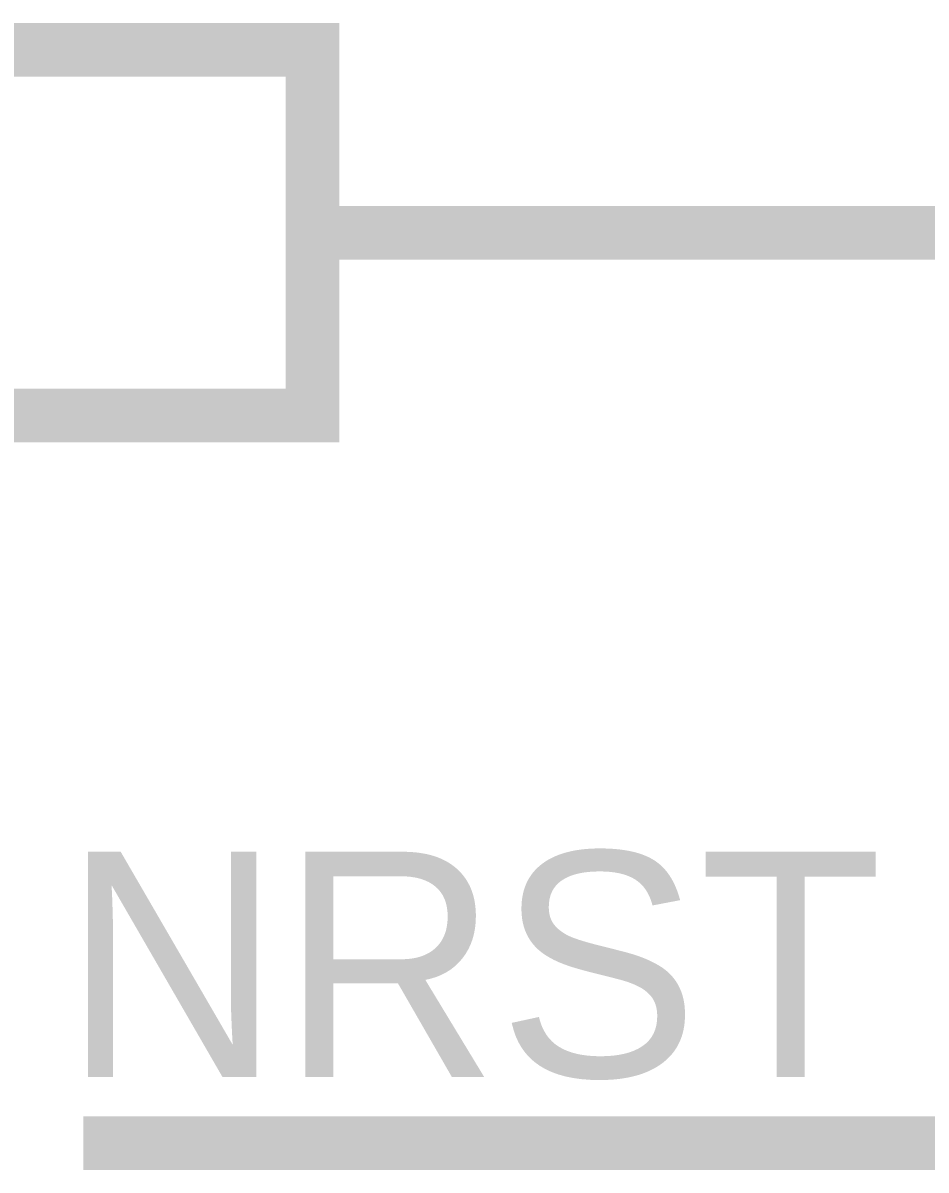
# Model space of a CAD drawing. Header units: inches. Extents: x 0 to 17, y 0 to 11.7.
# Drawn here: x 2.5874 to 2.7857, y 6.394 to 6.6458 of the extents above; entities that cross this region are included whole.
import ezdxf

# ---------------------------------------------------------------- set-up
doc = ezdxf.new("R2010")
doc.units = ezdxf.units.IN
doc.header["$MEASUREMENT"] = 0
doc.layers.add('Sheet', color=255, linetype='Continuous')

msp = doc.modelspace()

# ---------------------------------------------------------------- linework, layer by layer
at = {"layer": 'Sheet'}
msp.add_lwpolyline([(2.45081, 6.63986, 0.0118, 0.0118, 0), (2.651, 6.63986, 0.0118, 0.0118, 0), (2.651, 6.55959, 0.0118, 0.0118, 0), (2.45081, 6.55959, 0.0118, 0.0118, 0), (2.45081, 6.63986, 0.0118, 0.0118, 0)], format="xyseb", close=True, dxfattribs=at)
for points in [[(2.651, 6.59972, 0.0118, 0.0118, 0), (2.75065, 6.59972, 0.0118, 0.0118, 0)], [(2.75065, 6.59972, 0.0118, 0.0118, 0), (2.85075, 6.59972, 0.0118, 0.0118, 0)], [(2.60073, 6.39993, 0.0118, 0.0118, 0), (2.85075, 6.39993, 0.0118, 0.0118, 0)]]:
    msp.add_lwpolyline(points, format="xyseb", dxfattribs=at)

# ---------------------------------------------------------------- texts
msp.add_text('NRST', height=0.049396, dxfattribs=at).set_placement((2.59632, 6.41448))

doc.saveas('drawing.dxf')
